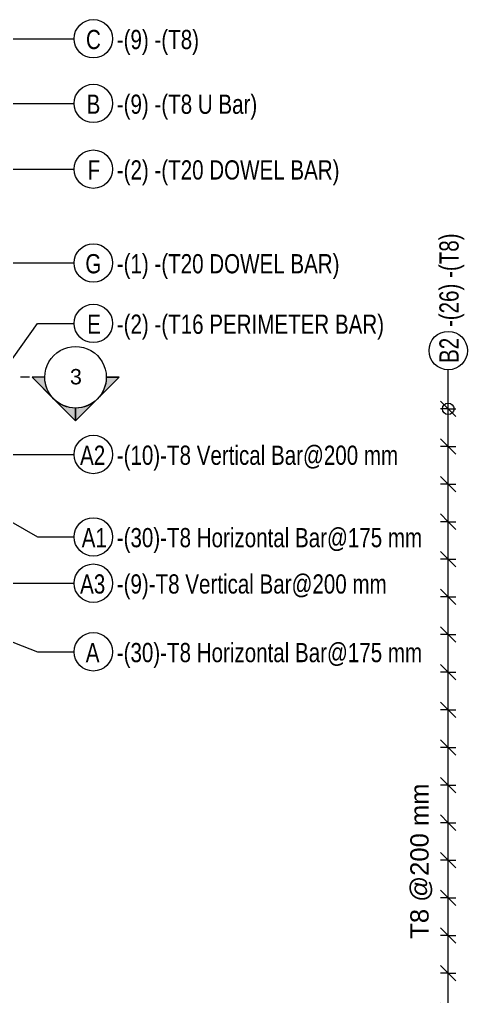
# Model space of a CAD drawing. Header units: millimetres. Extents: x 840 to 20197, y -2485 to 18696.
# Drawn here: x 4339 to 6670, y 542 to 5626 of the extents above; entities that cross this region are included whole.
import ezdxf

# ---------------------------------------------------------------- set-up
doc = ezdxf.new("R2010")
doc.units = ezdxf.units.MM
for name, color, linetype, lineweight in [('A-ANNO-DIMS', 211, 'Continuous', 9), ('A-ANNO-DIMS-40', 211, 'Continuous', 9), ('G-ANNO-SYMB', 111, 'Continuous', 9), ('S-RBAR-IDEN', 171, 'Continuous', 9)]:
    doc.layers.add(name, color=color, linetype=linetype, lineweight=lineweight)
doc.styles.add('Arial', font='arial.ttf', dxfattribs={"height": 95.24999999999991})
doc.styles.add('Arial_1', font='arial.ttf', dxfattribs={"height": 79.99999999999991})
doc.styles.add('Nirmala UI Semilight', font='NirmalaS.ttf', dxfattribs={"width": 0.8, "height": 99.99999999999993})
doc.dimstyles.new('Arrow_Filled_-_2_5_NI_UI', dxfattribs={"dimscale": 304.8, "dimtxt": 104.7363945578231, "dimasz": 0.2624671916010498, "dimexe": 0.1312335958005249, "dimexo": 0.0625, "dimgap": 0.1312335958005249, "dimtad": 1, "dimdec": 4, "dimzin": 0, "dimdsep": 46, "dimtxsty": 'Nirmala UI Semilight', "dimblk1": 'OBLIQUE', "dimblk2": 'OBLIQUE', "dimsah": 1, "dimcen": 0.09, "dimazin": 0, "dimtfac": 1, "dimtdec": 4, "dimtix": 1, "dimtmove": 0, "dimatfit": 3, "dimfxl": 0.1312335958005249, "dimfxlon": 1, "dimtvp": 1, "dimtolj": 1, "dimtzin": 0, "dimarcsym": 2})

# ---------------------------------------------------------------- blocks, each defined once
blk = doc.blocks.new('M_Rebar Tag_rfa MARK - ARROW-794226-Elevation Front Copy 1')
at = {"layer": 'S-RBAR-IDEN'}
blk.add_circle((4722.476342548553, 4359.001244878372), 100, dxfattribs=at)
blk = doc.blocks.new('DIMBLOCK10-Elevation Front Copy 1')
at = {"layer": 'A-ANNO-DIMS-40'}
for p, q in [((6569.440502818487, 662.9999999997665), (6529.440502818487, 702.9999999997664)), ((6569.440502818487, 662.9999999997665), (6529.440502818487, 662.9999999997665)), ((6569.440502818487, 467.1999999997774), (6569.440502818487, 662.9999999997665)), ((6569.440502818487, 662.9999999997665), (6609.440502818486, 622.9999999997665)), ((6569.440502818487, 662.9999999997665), (6609.440502818486, 662.9999999997665)), ((6569.440502818487, 467.1999999997774), (6529.440502818487, 507.1999999997774)), ((6569.440502818487, 467.1999999997777), (6529.440502818487, 467.1999999997777)), ((6569.440502818487, 467.1999999997774), (6609.440502818486, 427.1999999997773)), ((6569.440502818487, 467.1999999997777), (6609.440502818486, 467.1999999997777))]:
    blk.add_line(p, q, dxfattribs=at)
blk = doc.blocks.new('_Oblique')
at = {"color": 0, "linetype": 'ByBlock', "lineweight": -2}
blk.add_line((-0.5, -0.5), (0.5, 0.5), dxfattribs=at)
blk = doc.blocks.new('DIMBLOCK11-Elevation Front Copy 1')
at = {"layer": 'A-ANNO-DIMS-40'}
for p, q in [((6569.440502818487, 858.799999999755), (6529.440502818487, 898.799999999755)), ((6569.440502818487, 858.799999999755), (6529.440502818487, 858.799999999755)), ((6569.440502818487, 662.9999999997665), (6569.440502818487, 858.799999999755)), ((6569.440502818487, 858.799999999755), (6609.440502818486, 818.799999999755)), ((6569.440502818487, 858.799999999755), (6609.440502818486, 858.799999999755)), ((6569.440502818487, 662.9999999997665), (6529.440502818487, 702.9999999997664)), ((6569.440502818487, 662.9999999997665), (6529.440502818487, 662.9999999997665)), ((6569.440502818487, 662.9999999997665), (6609.440502818486, 622.9999999997665)), ((6569.440502818487, 662.9999999997665), (6609.440502818486, 662.9999999997665))]:
    blk.add_line(p, q, dxfattribs=at)
blk = doc.blocks.new('DIMBLOCK12-Elevation Front Copy 1')
at = {"layer": 'A-ANNO-DIMS-40'}
for p, q in [((6569.440502818487, 1054.599999999744), (6529.440502818487, 1094.599999999744)), ((6569.440502818487, 1054.599999999743), (6529.440502818487, 1054.599999999743)), ((6569.440502818487, 858.799999999755), (6569.440502818487, 1054.599999999744)), ((6569.440502818487, 1054.599999999744), (6609.440502818486, 1014.599999999744)), ((6569.440502818487, 1054.599999999743), (6609.440502818486, 1054.599999999743)), ((6569.440502818487, 858.799999999755), (6529.440502818487, 898.799999999755)), ((6569.440502818487, 858.799999999755), (6529.440502818487, 858.799999999755)), ((6569.440502818487, 858.799999999755), (6609.440502818486, 818.799999999755)), ((6569.440502818487, 858.799999999755), (6609.440502818486, 858.799999999755))]:
    blk.add_line(p, q, dxfattribs=at)
blk = doc.blocks.new('DIMBLOCK13-Elevation Front Copy 1')
at = {"layer": 'A-ANNO-DIMS-40'}
for p, q in [((6569.440502818487, 1250.399999999732), (6529.440502818487, 1290.399999999732)), ((6569.440502818487, 1250.399999999732), (6529.440502818487, 1250.399999999732)), ((6569.440502818487, 1054.599999999744), (6569.440502818487, 1250.399999999732)), ((6569.440502818487, 1250.399999999732), (6609.440502818486, 1210.399999999732)), ((6569.440502818487, 1250.399999999732), (6609.440502818486, 1250.399999999732)), ((6569.440502818487, 1054.599999999744), (6529.440502818487, 1094.599999999744)), ((6569.440502818487, 1054.599999999743), (6529.440502818487, 1054.599999999743)), ((6569.440502818487, 1054.599999999744), (6609.440502818486, 1014.599999999744)), ((6569.440502818487, 1054.599999999743), (6609.440502818486, 1054.599999999743))]:
    blk.add_line(p, q, dxfattribs=at)
blk = doc.blocks.new('DIMBLOCK14-Elevation Front Copy 1')
at = {"layer": 'A-ANNO-DIMS-40'}
for p, q in [((6569.440502818487, 1446.199999999721), (6529.440502818487, 1486.199999999721)), ((6569.440502818487, 1446.199999999721), (6529.440502818487, 1446.199999999721)), ((6569.440502818487, 1250.399999999732), (6569.440502818487, 1446.199999999721)), ((6569.440502818487, 1446.199999999721), (6609.440502818486, 1406.199999999721)), ((6569.440502818487, 1446.199999999721), (6609.440502818486, 1446.199999999721)), ((6569.440502818487, 1250.399999999732), (6529.440502818487, 1290.399999999732)), ((6569.440502818487, 1250.399999999732), (6529.440502818487, 1250.399999999732)), ((6569.440502818487, 1250.399999999732), (6609.440502818486, 1210.399999999732)), ((6569.440502818487, 1250.399999999732), (6609.440502818486, 1250.399999999732))]:
    blk.add_line(p, q, dxfattribs=at)
blk = doc.blocks.new('DIMBLOCK15-Elevation Front Copy 1')
at = {"layer": 'A-ANNO-DIMS-40'}
for p, q in [((6569.440502818487, 1641.999999999709), (6529.440502818487, 1681.999999999709)), ((6569.440502818487, 1641.999999999709), (6529.440502818487, 1641.999999999709)), ((6569.440502818487, 1446.199999999721), (6569.440502818487, 1641.999999999709)), ((6569.440502818487, 1641.999999999709), (6609.440502818486, 1601.999999999709)), ((6569.440502818487, 1641.999999999709), (6609.440502818486, 1641.999999999709)), ((6569.440502818487, 1446.199999999721), (6529.440502818487, 1486.199999999721)), ((6569.440502818487, 1446.199999999721), (6529.440502818487, 1446.199999999721)), ((6569.440502818487, 1446.199999999721), (6609.440502818486, 1406.199999999721)), ((6569.440502818487, 1446.199999999721), (6609.440502818486, 1446.199999999721))]:
    blk.add_line(p, q, dxfattribs=at)
blk = doc.blocks.new('DIMBLOCK16-Elevation Front Copy 1')
at = {"layer": 'A-ANNO-DIMS-40'}
for p, q in [((6569.440502818487, 1837.799999999698), (6529.440502818487, 1877.799999999698)), ((6569.440502818487, 1837.799999999698), (6529.440502818487, 1837.799999999698)), ((6569.440502818487, 1641.999999999709), (6569.440502818487, 1837.799999999698)), ((6569.440502818487, 1837.799999999698), (6609.440502818486, 1797.799999999698)), ((6569.440502818487, 1837.799999999698), (6609.440502818486, 1837.799999999698)), ((6569.440502818487, 1641.999999999709), (6529.440502818487, 1681.999999999709)), ((6569.440502818487, 1641.999999999709), (6529.440502818487, 1641.999999999709)), ((6569.440502818487, 1641.999999999709), (6609.440502818486, 1601.999999999709)), ((6569.440502818487, 1641.999999999709), (6609.440502818486, 1641.999999999709))]:
    blk.add_line(p, q, dxfattribs=at)
blk = doc.blocks.new('DIMBLOCK17-Elevation Front Copy 1')
at = {"layer": 'A-ANNO-DIMS-40'}
for p, q in [((6569.440502818487, 2033.599999999686), (6529.440502818487, 2073.599999999686)), ((6569.440502818487, 2033.599999999686), (6529.440502818487, 2033.599999999686)), ((6569.440502818487, 1837.799999999698), (6569.440502818487, 2033.599999999686)), ((6569.440502818487, 2033.599999999686), (6609.440502818486, 1993.599999999686)), ((6569.440502818487, 2033.599999999686), (6609.440502818486, 2033.599999999686)), ((6569.440502818487, 1837.799999999698), (6529.440502818487, 1877.799999999698)), ((6569.440502818487, 1837.799999999698), (6529.440502818487, 1837.799999999698)), ((6569.440502818487, 1837.799999999698), (6609.440502818486, 1797.799999999698)), ((6569.440502818487, 1837.799999999698), (6609.440502818486, 1837.799999999698))]:
    blk.add_line(p, q, dxfattribs=at)
blk = doc.blocks.new('DIMBLOCK18-Elevation Front Copy 1')
at = {"layer": 'A-ANNO-DIMS-40'}
for p, q in [((6569.440502818487, 2229.399999999675), (6529.440502818487, 2269.399999999675)), ((6569.440502818487, 2229.399999999674), (6529.440502818487, 2229.399999999674)), ((6569.440502818487, 2033.599999999686), (6569.440502818487, 2229.399999999675)), ((6569.440502818487, 2229.399999999675), (6609.440502818486, 2189.399999999675)), ((6569.440502818487, 2229.399999999674), (6609.440502818486, 2229.399999999674)), ((6569.440502818487, 2033.599999999686), (6529.440502818487, 2073.599999999686)), ((6569.440502818487, 2033.599999999686), (6529.440502818487, 2033.599999999686)), ((6569.440502818487, 2033.599999999686), (6609.440502818486, 1993.599999999686)), ((6569.440502818487, 2033.599999999686), (6609.440502818486, 2033.599999999686))]:
    blk.add_line(p, q, dxfattribs=at)
blk = doc.blocks.new('DIMBLOCK19-Elevation Front Copy 1')
at = {"layer": 'A-ANNO-DIMS-40'}
for p, q in [((6569.440502818487, 2425.199999999663), (6529.440502818487, 2465.199999999663)), ((6569.440502818487, 2425.199999999663), (6529.440502818487, 2425.199999999663)), ((6569.440502818487, 2229.399999999675), (6569.440502818487, 2425.199999999663)), ((6569.440502818487, 2425.199999999663), (6609.440502818486, 2385.199999999663)), ((6569.440502818487, 2425.199999999663), (6609.440502818486, 2425.199999999663)), ((6569.440502818487, 2229.399999999675), (6529.440502818487, 2269.399999999675)), ((6569.440502818487, 2229.399999999674), (6529.440502818487, 2229.399999999674)), ((6569.440502818487, 2229.399999999675), (6609.440502818486, 2189.399999999675)), ((6569.440502818487, 2229.399999999674), (6609.440502818486, 2229.399999999674))]:
    blk.add_line(p, q, dxfattribs=at)
blk = doc.blocks.new('DIMBLOCK20-Elevation Front Copy 1')
at = {"layer": 'A-ANNO-DIMS-40'}
for p, q in [((6569.440502818487, 2620.999999999652), (6529.440502818487, 2660.999999999652)), ((6569.440502818487, 2620.999999999652), (6529.440502818487, 2620.999999999652)), ((6569.440502818487, 2425.199999999663), (6569.440502818487, 2620.999999999652)), ((6569.440502818487, 2620.999999999652), (6609.440502818486, 2580.999999999652)), ((6569.440502818487, 2620.999999999652), (6609.440502818486, 2620.999999999652)), ((6569.440502818487, 2425.199999999663), (6529.440502818487, 2465.199999999663)), ((6569.440502818487, 2425.199999999663), (6529.440502818487, 2425.199999999663)), ((6569.440502818487, 2425.199999999663), (6609.440502818486, 2385.199999999663)), ((6569.440502818487, 2425.199999999663), (6609.440502818486, 2425.199999999663))]:
    blk.add_line(p, q, dxfattribs=at)
blk = doc.blocks.new('DIMBLOCK21-Elevation Front Copy 1')
at = {"layer": 'A-ANNO-DIMS-40'}
for p, q in [((6569.440502818487, 2816.79999999964), (6529.440502818487, 2856.79999999964)), ((6569.440502818487, 2816.79999999964), (6529.440502818487, 2816.79999999964)), ((6569.440502818487, 2620.999999999652), (6569.440502818487, 2816.79999999964)), ((6569.440502818487, 2816.79999999964), (6609.440502818486, 2776.79999999964)), ((6569.440502818487, 2816.79999999964), (6609.440502818486, 2816.79999999964)), ((6569.440502818487, 2620.999999999652), (6529.440502818487, 2660.999999999652)), ((6569.440502818487, 2620.999999999652), (6529.440502818487, 2620.999999999652)), ((6569.440502818487, 2620.999999999652), (6609.440502818486, 2580.999999999652)), ((6569.440502818487, 2620.999999999652), (6609.440502818486, 2620.999999999652))]:
    blk.add_line(p, q, dxfattribs=at)
blk = doc.blocks.new('DIMBLOCK22-Elevation Front Copy 1')
at = {"layer": 'A-ANNO-DIMS-40'}
for p, q in [((6569.440502818487, 3012.599999999629), (6529.440502818487, 3052.599999999629)), ((6569.440502818487, 3012.599999999629), (6529.440502818487, 3012.599999999629)), ((6569.440502818487, 2816.79999999964), (6569.440502818487, 3012.599999999629)), ((6569.440502818487, 3012.599999999629), (6609.440502818486, 2972.599999999629)), ((6569.440502818487, 3012.599999999629), (6609.440502818486, 3012.599999999629)), ((6569.440502818487, 2816.79999999964), (6529.440502818487, 2856.79999999964)), ((6569.440502818487, 2816.79999999964), (6529.440502818487, 2816.79999999964)), ((6569.440502818487, 2816.79999999964), (6609.440502818486, 2776.79999999964)), ((6569.440502818487, 2816.79999999964), (6609.440502818486, 2816.79999999964))]:
    blk.add_line(p, q, dxfattribs=at)
blk = doc.blocks.new('DIMBLOCK23-Elevation Front Copy 1')
at = {"layer": 'A-ANNO-DIMS-40'}
for p, q in [((6569.440502818487, 3208.399999999617), (6529.440502818487, 3248.399999999617)), ((6569.440502818487, 3208.399999999617), (6529.440502818487, 3208.399999999617)), ((6569.440502818487, 3012.599999999629), (6569.440502818487, 3208.399999999617)), ((6569.440502818487, 3208.399999999617), (6609.440502818486, 3168.399999999617)), ((6569.440502818487, 3208.399999999617), (6609.440502818486, 3208.399999999617)), ((6569.440502818487, 3012.599999999629), (6529.440502818487, 3052.599999999629)), ((6569.440502818487, 3012.599999999629), (6529.440502818487, 3012.599999999629)), ((6569.440502818487, 3012.599999999629), (6609.440502818486, 2972.599999999629)), ((6569.440502818487, 3012.599999999629), (6609.440502818486, 3012.599999999629))]:
    blk.add_line(p, q, dxfattribs=at)
blk = doc.blocks.new('DIMBLOCK24-Elevation Front Copy 1')
at = {"layer": 'A-ANNO-DIMS-40'}
for p, q in [((6569.440502818487, 3404.199999999606), (6529.440502818487, 3444.199999999606)), ((6569.440502818487, 3404.199999999606), (6529.440502818487, 3404.199999999606)), ((6569.440502818487, 3208.399999999617), (6569.440502818487, 3404.199999999606)), ((6569.440502818487, 3404.199999999606), (6609.440502818486, 3364.199999999606)), ((6569.440502818487, 3404.199999999606), (6609.440502818486, 3404.199999999606)), ((6569.440502818487, 3208.399999999617), (6529.440502818487, 3248.399999999617)), ((6569.440502818487, 3208.399999999617), (6529.440502818487, 3208.399999999617)), ((6569.440502818487, 3208.399999999617), (6609.440502818486, 3168.399999999617)), ((6569.440502818487, 3208.399999999617), (6609.440502818486, 3208.399999999617))]:
    blk.add_line(p, q, dxfattribs=at)
blk = doc.blocks.new('DIMBLOCK25-Elevation Front Copy 1')
at = {"layer": 'A-ANNO-DIMS-40'}
for p, q in [((6569.440502818487, 3599.999999999594), (6529.440502818487, 3639.999999999594)), ((6569.440502818487, 3599.999999999594), (6529.440502818487, 3599.999999999594)), ((6569.440502818487, 3404.199999999606), (6569.440502818487, 3599.999999999594)), ((6569.440502818487, 3599.999999999594), (6609.440502818486, 3559.999999999594)), ((6569.440502818487, 3599.999999999594), (6609.440502818486, 3599.999999999594)), ((6569.440502818487, 3404.199999999606), (6529.440502818487, 3444.199999999606)), ((6569.440502818487, 3404.199999999606), (6529.440502818487, 3404.199999999606)), ((6569.440502818487, 3404.199999999606), (6609.440502818486, 3364.199999999606)), ((6569.440502818487, 3404.199999999606), (6609.440502818486, 3404.199999999606))]:
    blk.add_line(p, q, dxfattribs=at)
blk = doc.blocks.new('DIMBLOCK26-Elevation Front Copy 1')
at = {"layer": 'A-ANNO-DIMS-40'}
for p, q in [((6569.440502818487, 3599.999999999594), (6529.440502818487, 3639.999999999594)), ((6569.440502818487, 3599.999999999594), (6529.440502818487, 3599.999999999594)), ((6569.440502818487, -1295.000000000119), (6569.440502818487, 3599.999999999594)), ((6569.440502818487, 3404.199999999606), (6569.440502818487, 3599.999999999594)), ((6569.440502818487, 3599.999999999594), (6609.440502818486, 3559.999999999594)), ((6569.440502818487, 3599.999999999594), (6609.440502818486, 3599.999999999594)), ((6569.440502818487, 3404.199999999606), (6529.440502818487, 3444.199999999606)), ((6569.440502818487, 3404.199999999606), (6529.440502818487, 3404.199999999606)), ((6569.440502818487, 3208.399999999617), (6569.440502818487, 3404.199999999606)), ((6569.440502818487, 3404.199999999606), (6609.440502818486, 3364.199999999606)), ((6569.440502818487, 3404.199999999606), (6609.440502818486, 3404.199999999606)), ((6569.440502818487, 3208.399999999617), (6529.440502818487, 3248.399999999617)), ((6569.440502818487, 3208.399999999617), (6529.440502818487, 3208.399999999617)), ((6569.440502818487, 3012.599999999629), (6569.440502818487, 3208.399999999617)), ((6569.440502818487, 3208.399999999617), (6609.440502818486, 3168.399999999617)), ((6569.440502818487, 3208.399999999617), (6609.440502818486, 3208.399999999617)), ((6569.440502818487, 3012.599999999629), (6529.440502818487, 3052.599999999629)), ((6569.440502818487, 3012.599999999629), (6529.440502818487, 3012.599999999629)), ((6569.440502818487, 2816.79999999964), (6569.440502818487, 3012.599999999629)), ((6569.440502818487, 3012.599999999629), (6609.440502818486, 2972.599999999629)), ((6569.440502818487, 3012.599999999629), (6609.440502818486, 3012.599999999629)), ((6569.440502818487, 2816.79999999964), (6529.440502818487, 2856.79999999964)), ((6569.440502818487, 2816.79999999964), (6529.440502818487, 2816.79999999964)), ((6569.440502818487, 2620.999999999652), (6569.440502818487, 2816.79999999964)), ((6569.440502818487, 2816.79999999964), (6609.440502818486, 2776.79999999964)), ((6569.440502818487, 2816.79999999964), (6609.440502818486, 2816.79999999964)), ((6569.440502818487, 2620.999999999652), (6529.440502818487, 2660.999999999652)), ((6569.440502818487, 2620.999999999652), (6529.440502818487, 2620.999999999652)), ((6569.440502818487, 2425.199999999663), (6569.440502818487, 2620.999999999652)), ((6569.440502818487, 2620.999999999652), (6609.440502818486, 2580.999999999652)), ((6569.440502818487, 2620.999999999652), (6609.440502818486, 2620.999999999652)), ((6569.440502818487, 2425.199999999663), (6529.440502818487, 2465.199999999663)), ((6569.440502818487, 2425.199999999663), (6529.440502818487, 2425.199999999663)), ((6569.440502818487, 2229.399999999675), (6569.440502818487, 2425.199999999663)), ((6569.440502818487, 2425.199999999663), (6609.440502818486, 2385.199999999663)), ((6569.440502818487, 2425.199999999663), (6609.440502818486, 2425.199999999663)), ((6569.440502818487, 2229.399999999675), (6529.440502818487, 2269.399999999675)), ((6569.440502818487, 2229.399999999674), (6529.440502818487, 2229.399999999674)), ((6569.440502818487, 2033.599999999686), (6569.440502818487, 2229.399999999675)), ((6569.440502818487, 2229.399999999675), (6609.440502818486, 2189.399999999675)), ((6569.440502818487, 2229.399999999674), (6609.440502818486, 2229.399999999674)), ((6569.440502818487, 2033.599999999686), (6529.440502818487, 2073.599999999686)), ((6569.440502818487, 2033.599999999686), (6529.440502818487, 2033.599999999686)), ((6569.440502818487, 1837.799999999698), (6569.440502818487, 2033.599999999686)), ((6569.440502818487, 2033.599999999686), (6609.440502818486, 1993.599999999686)), ((6569.440502818487, 2033.599999999686), (6609.440502818486, 2033.599999999686)), ((6569.440502818487, 1837.799999999698), (6529.440502818487, 1877.799999999698)), ((6569.440502818487, 1837.799999999698), (6529.440502818487, 1837.799999999698)), ((6569.440502818487, 1641.999999999709), (6569.440502818487, 1837.799999999698)), ((6569.440502818487, 1837.799999999698), (6609.440502818486, 1797.799999999698)), ((6569.440502818487, 1837.799999999698), (6609.440502818486, 1837.799999999698)), ((6569.440502818487, 1641.999999999709), (6529.440502818487, 1681.999999999709)), ((6569.440502818487, 1641.999999999709), (6529.440502818487, 1641.999999999709)), ((6569.440502818487, 1446.199999999721), (6569.440502818487, 1641.999999999709)), ((6569.440502818487, 1641.999999999709), (6609.440502818486, 1601.999999999709)), ((6569.440502818487, 1641.999999999709), (6609.440502818486, 1641.999999999709)), ((6569.440502818487, 1446.199999999721), (6529.440502818487, 1486.199999999721)), ((6569.440502818487, 1446.199999999721), (6529.440502818487, 1446.199999999721)), ((6569.440502818487, 1250.399999999732), (6569.440502818487, 1446.199999999721)), ((6569.440502818487, 1446.199999999721), (6609.440502818486, 1406.199999999721)), ((6569.440502818487, 1446.199999999721), (6609.440502818486, 1446.199999999721)), ((6569.440502818487, 1250.399999999732), (6529.440502818487, 1290.399999999732)), ((6569.440502818487, 1250.399999999732), (6529.440502818487, 1250.399999999732)), ((6569.440502818487, 1054.599999999744), (6569.440502818487, 1250.399999999732)), ((6569.440502818487, 1250.399999999732), (6609.440502818486, 1210.399999999732)), ((6569.440502818487, 1250.399999999732), (6609.440502818486, 1250.399999999732)), ((6569.440502818487, 1054.599999999744), (6529.440502818487, 1094.599999999744)), ((6569.440502818487, 1054.599999999743), (6529.440502818487, 1054.599999999743)), ((6569.440502818487, 858.799999999755), (6569.440502818487, 1054.599999999744)), ((6569.440502818487, 1054.599999999744), (6609.440502818486, 1014.599999999744)), ((6569.440502818487, 1054.599999999743), (6609.440502818486, 1054.599999999743)), ((6569.440502818487, 858.799999999755), (6529.440502818487, 898.799999999755)), ((6569.440502818487, 858.799999999755), (6529.440502818487, 858.799999999755)), ((6569.440502818487, 662.9999999997665), (6569.440502818487, 858.799999999755)), ((6569.440502818487, 858.799999999755), (6609.440502818486, 818.799999999755)), ((6569.440502818487, 858.799999999755), (6609.440502818486, 858.799999999755)), ((6569.440502818487, 662.9999999997665), (6529.440502818487, 702.9999999997664)), ((6569.440502818487, 662.9999999997665), (6529.440502818487, 662.9999999997665)), ((6569.440502818487, 467.1999999997774), (6569.440502818487, 662.9999999997665)), ((6569.440502818487, 662.9999999997665), (6609.440502818486, 622.9999999997665)), ((6569.440502818487, 662.9999999997665), (6609.440502818486, 662.9999999997665)), ((6569.440502818487, 467.1999999997774), (6529.440502818487, 507.1999999997774)), ((6569.440502818487, 467.1999999997777), (6529.440502818487, 467.1999999997777)), ((6569.440502818487, 271.3999999997894), (6569.440502818487, 467.1999999997774)), ((6569.440502818487, 467.1999999997774), (6609.440502818486, 427.1999999997773)), ((6569.440502818487, 467.1999999997777), (6609.440502818486, 467.1999999997777)), ((6569.440502818487, 271.3999999997894), (6529.440502818487, 311.3999999997894)), ((6569.440502818487, 271.3999999997894), (6529.440502818487, 271.3999999997894)), ((6569.440502818487, 75.59999999980089), (6569.440502818487, 271.3999999997894)), ((6569.440502818487, 271.3999999997894), (6609.440502818486, 231.3999999997894)), ((6569.440502818487, 271.3999999997894), (6609.440502818486, 271.3999999997894)), ((6569.440502818487, 75.59999999980089), (6529.440502818487, 115.5999999998009)), ((6569.440502818487, 75.59999999980089), (6529.440502818487, 75.59999999980089)), ((6569.440502818487, -120.2000000001876), (6569.440502818487, 75.59999999980089)), ((6569.440502818487, 75.59999999980089), (6609.440502818486, 35.59999999980087)), ((6569.440502818487, 75.59999999980089), (6609.440502818486, 75.59999999980089)), ((6569.440502818487, -120.2000000001876), (6529.440502818487, -80.20000000018761)), ((6569.440502818487, -120.2000000001878), (6529.440502818487, -120.2000000001878)), ((6569.440502818487, -316.0000000001762), (6569.440502818487, -120.2000000001876)), ((6569.440502818487, -120.2000000001876), (6609.440502818486, -160.2000000001876)), ((6569.440502818487, -120.2000000001878), (6609.440502818486, -120.2000000001878)), ((6569.440502818487, -316.0000000001762), (6529.440502818487, -276.0000000001761)), ((6569.440502818487, -316.0000000001763), (6529.440502818487, -316.0000000001763)), ((6569.440502818487, -511.8000000001646), (6569.440502818487, -316.0000000001762)), ((6569.440502818487, -316.0000000001762), (6609.440502818486, -356.0000000001762)), ((6569.440502818487, -316.0000000001763), (6609.440502818486, -316.0000000001763)), ((6569.440502818487, -511.8000000001646), (6529.440502818487, -471.8000000001646)), ((6569.440502818487, -511.8000000001646), (6529.440502818487, -511.8000000001646)), ((6569.440502818487, -707.6000000001537), (6569.440502818487, -511.8000000001646)), ((6569.440502818487, -511.8000000001646), (6609.440502818486, -551.8000000001647)), ((6569.440502818487, -511.8000000001646), (6609.440502818486, -511.8000000001646)), ((6569.440502818487, -707.6000000001537), (6529.440502818487, -667.6000000001537)), ((6569.440502818487, -707.6000000001534), (6529.440502818487, -707.6000000001534)), ((6569.440502818487, -903.400000000142), (6569.440502818487, -707.6000000001537)), ((6569.440502818487, -707.6000000001537), (6609.440502818486, -747.6000000001537)), ((6569.440502818487, -707.6000000001534), (6609.440502818486, -707.6000000001534)), ((6569.440502818487, -903.400000000142), (6529.440502818487, -863.400000000142)), ((6569.440502818487, -903.400000000142), (6529.440502818487, -903.400000000142)), ((6569.440502818487, -1099.200000000131), (6569.440502818487, -903.400000000142)), ((6569.440502818487, -903.400000000142), (6609.440502818486, -943.400000000142)), ((6569.440502818487, -903.400000000142), (6609.440502818486, -903.400000000142)), ((6569.440502818487, -1099.200000000131), (6529.440502818487, -1059.200000000131)), ((6569.440502818487, -1099.200000000131), (6529.440502818487, -1099.200000000131)), ((6569.440502818487, -1295.000000000119), (6569.440502818487, -1099.200000000131)), ((6569.440502818487, -1099.200000000131), (6609.440502818486, -1139.200000000131)), ((6569.440502818487, -1099.200000000131), (6609.440502818486, -1099.200000000131)), ((6569.440502818487, -1295.000000000119), (6529.440502818487, -1255.000000000119)), ((6569.440502818487, -1295.000000000119), (6529.440502818487, -1295.000000000119)), ((6569.440502818487, -1295.000000000119), (6609.440502818486, -1335.000000000119)), ((6569.440502818487, -1295.000000000119), (6609.440502818486, -1295.000000000119))]:
    blk.add_line(p, q, dxfattribs=at)
blk = doc.blocks.new('_None')
blk = doc.blocks.new('M_Rebar Tag_rfa Dimension - ARROW-793927-Elevation Front Copy 1')
at = {"layer": 'S-RBAR-IDEN'}
blk.add_circle((4722.476342548553, 3362.350435520023), 100.0000000000005, dxfattribs=at)
blk = doc.blocks.new('M_Rebar Tag_rfa MARK - DOT 1_5-794230-Elevation Front Copy 1')
at = {"layer": 'S-RBAR-IDEN'}
blk.add_circle((4722.476342548553, 5189.164686370261), 100, dxfattribs=at)
blk = doc.blocks.new('Detail View - M_Section Head - Filled SHOP DWG-1002450-Elevation Front Copy 1')
at = {"layer": 'G-ANNO-SYMB'}
h = blk.add_hatch(color=256, dxfattribs=at)
edge = h.paths.add_edge_path()
edge.add_line((3478.703100847913, 5036.555536681551), (3365.566015858065, 4923.418451691707))
edge.add_arc((3478.703100847911, 4810.281366701857), 160.0000000000002, 89.9999999999996, 134.9999999999994, ccw=False)
edge.add_line((3478.703100847913, 4970.281366701857), (3478.703100847913, 5036.555536681551))
h = blk.add_hatch(color=256, dxfattribs=at)
edge = h.paths.add_edge_path()
edge.add_line((3252.428930868218, 4810.281366701862), (3318.703100847911, 4810.28136670186))
edge.add_arc((3478.703100847912, 4810.281366701857), 160.000000000001, 134.9999999999999, 179.9999999999994, ccw=False)
edge.add_line((3365.566015858064, 4923.418451691706), (3252.428930868218, 4810.281366701862))
h = blk.add_hatch(color=256, dxfattribs=at)
edge = h.paths.add_edge_path()
edge.add_line((3252.428930868218, 4810.281366701857), (3365.566015858063, 4697.144281712011))
edge.add_arc((3478.703100847912, 4810.281366701859), 160.000000000001, 180.0000000000003, 224.9999999999996, ccw=False)
edge.add_line((3318.703100847911, 4810.281366701857), (3252.428930868218, 4810.281366701857))
h = blk.add_hatch(color=256, dxfattribs=at)
edge = h.paths.add_edge_path()
edge.add_line((3478.70310084791, 4584.007196722166), (3478.70310084791, 4650.281366701859))
edge.add_arc((3478.703100847911, 4810.281366701858), 159.9999999999997, 224.9999999999997, 269.99999999999966, ccw=False)
edge.add_line((3365.566015858063, 4697.144281712011), (3478.703100847909, 4584.007196722166))
for p, q in [((3252.428930868216, 4810.281366701859), (3478.703100847913, 5036.55553668155)), ((3365.566015858065, 4923.418451691707), (3478.703100847913, 5036.555536681551)), ((3478.703100847913, 4970.281366701859), (3478.703100847913, 5036.55553668155)), ((3478.703100847913, 5036.555536681551), (3478.703100847913, 4970.281366701857)), ((3252.428930868218, 4810.281366701862), (3365.566015858064, 4923.418451691706)), ((3252.428930868216, 4810.281366701859), (3478.70310084791, 4584.007196722165)), ((3318.703100847911, 4810.28136670186), (3252.428930868218, 4810.281366701862)), ((3252.428930868218, 4810.281366701857), (3318.703100847911, 4810.281366701857)), ((3365.566015858063, 4697.144281712011), (3252.428930868218, 4810.281366701857)), ((3478.703100847909, 4584.007196722166), (3365.566015858063, 4697.144281712011)), ((3478.703100847911, 4650.281366701859), (3478.70310084791, 4584.007196722165)), ((3478.70310084791, 4650.281366701859), (3478.70310084791, 4584.007196722166))]:
    blk.add_line(p, q, dxfattribs=at)
for centre, radius, start, end in [((3478.703100847911, 4810.281366701859), 160.0000000000002, 90.00000000000007, 269.9999999999996), ((3478.703100847911, 4810.281366701857), 160.0000000000002, 89.99999999999926, 134.9999999999991), ((3478.703100847911, 4810.281366701859), 159.9999999999998, 269.9999999999994, 89.99999999999977), ((3478.703100847912, 4810.281366701857), 160.000000000001, 134.9999999999996, 179.999999999999), ((3478.703100847912, 4810.281366701859), 160.000000000001, 179.9999999999999, 224.9999999999992), ((3478.703100847911, 4810.281366701858), 159.9999999999997, 224.9999999999993, 269.9999999999993)]:
    blk.add_arc(centre, radius, start, end, dxfattribs=at)

msp = doc.modelspace()

# ---------------------------------------------------------------- linework, layer by layer
at = {"layer": 'G-ANNO-SYMB'}
msp.add_line((4390.262670602359, 3764.095999999569), (4343.503986060707, 3764.095999999569), dxfattribs=at)
at = {"layer": 'S-RBAR-IDEN'}
for p, q in [((4203.530035583824, 5525.820334326248), (4622.476342548552, 5525.820334326248)), ((4205.057100847905, 5189.164686370262), (4622.476342548553, 5189.164686370261)), ((4068.090676624913, 4847.10733436798), (4622.476342548553, 4847.107334367978)), ((4168.807100847906, 4359.001244878369), (4622.476342548553, 4359.001244878372)), ((4121.111469722681, 3608.64428321023), (4432.527056217177, 4044.227424576781)), ((4432.527056217177, 4044.227424576781), (4622.476342548553, 4044.227424576779)), ((6569.566370354202, 3599.894283210224), (6569.566370354202, 3803.139649055329)), ((4096.779323070129, 3362.350435520023), (4622.476342548554, 3362.350435520023)), ((4125.987423390581, 3109.770417877754), (4432.527056218421, 2933.44050197086)), ((4432.527056218421, 2933.44050197086), (4622.476342548601, 2933.440501970858)), ((4010.576487911272, 2692.376598591376), (4622.476342548553, 2692.376598591376)), ((4129.023700859554, 2452.623380757543), (4432.527056219286, 2335.385640249232)), ((4432.527056219286, 2335.385640249232), (4622.476342548553, 2335.385640249237))]:
    msp.add_line(p, q, dxfattribs=at)
msp.add_circle((6569.566370354202, 3599.894283210224), 30, dxfattribs=at)

# ---------------------------------------------------------------- block references
at = {"layer": 'G-ANNO-SYMB', "extrusion": (0, 0, -1), "rotation": 90.00000000000038}
msp.add_blockref('Detail View - M_Section Head - Filled SHOP DWG-1002450-Elevation Front Copy 1', (180.0186960995275, 285.3928991516859), dxfattribs=at)
at = {"layer": 'S-RBAR-IDEN'}
for name, p in [('M_Rebar Tag_rfa MARK - DOT 1_5-794230-Elevation Front Copy 1', (0, 336.6556479559861)), ('M_Rebar Tag_rfa MARK - DOT 1_5-794230-Elevation Front Copy 1', (0, 0)), ('M_Rebar Tag_rfa MARK - ARROW-794226-Elevation Front Copy 1', (0, 488.1060894896045)), ('M_Rebar Tag_rfa MARK - ARROW-794226-Elevation Front Copy 1', (0, 0)), ('M_Rebar Tag_rfa MARK - ARROW-794226-Elevation Front Copy 1', (0, -314.7738203015952)), ('M_Rebar Tag_rfa Dimension - ARROW-793927-Elevation Front Copy 1', (0, 0)), ('M_Rebar Tag_rfa Dimension - ARROW-793927-Elevation Front Copy 1', (0, -428.9099335491662)), ('M_Rebar Tag_rfa Dimension - ARROW-793927-Elevation Front Copy 1', (0, -669.9738369286474)), ('M_Rebar Tag_rfa Dimension - ARROW-793927-Elevation Front Copy 1', (0, -1026.964795270788))]:
    msp.add_blockref(name, p, dxfattribs=at)
at = {"layer": 'S-RBAR-IDEN', "rotation": 89.99999999999991}
msp.add_blockref('M_Rebar Tag_rfa MARK - DOT 1_5-794230-Elevation Front Copy 1', (11758.73105672446, -819.3366934932335), dxfattribs=at)

# ---------------------------------------------------------------- texts
at = {"layer": 'G-ANNO-SYMB', "insert": (4600.909493669006, 3807.163079407557), "char_height": 79.99999999999991, "width": 76.96199999999993, "attachment_point": 1, "style": 'Arial_1'}
msp.add_mtext('3', dxfattribs=at)
at = {"layer": 'S-RBAR-IDEN', "char_height": 99.99999999999993, "attachment_point": 1, "style": 'Nirmala UI Semilight'}
for s, insert, width in [('C', (4684.427174709416, 5571.902234655031), 84.65819999999994), ('-(9) -(T8)', (4844.687688662174, 5571.902234655031), 513.0799999999996), ('-(9) -(T8 U Bar)', (4844.687688662175, 5235.246586699043), 872.2359999999993), ('B', (4687.627174709418, 5235.246586699043), 76.96199999999993), ('F', (4692.907174709417, 4893.189234696762), 64.13499999999995), ('-(2) -(T20 DOWEL BAR)', (4844.687688662174, 4893.189234696762), 1357.096599999999), ('G', (4681.227174709418, 4405.083145207155), 92.35439999999991), ('-(1) -(T20 DOWEL BAR)', (4844.687688662175, 4405.083145207155), 1336.573399999999), ('E', (4690.827174709418, 4090.309324905562), 69.26579999999994), ('-(2) -(T16 PERIMETER BAR)', (4844.687688662175, 4090.309324905562), 1546.936199999999), ('A2', (4653.707174709419, 3408.432335848806), 159.0547999999999), ('-(10)-T8 Vertical Bar@200 mm', (4844.687688662176, 3408.432335848806), 1764.995199999999), ('A1', (4662.187174709465, 2979.522402299641), 138.5315999999999), ('-(30)-T8 Horizontal Bar@175 mm', (4844.687688662222, 2979.522402299641), 1934.311599999998), ('A3', (4653.707174709418, 2738.45849892016), 159.0547999999999), ('-(9)-T8 Vertical Bar@200 mm', (4844.687688662175, 2738.45849892016), 1713.687199999998), ('A', (4683.307174709417, 2381.467540578019), 87.22359999999992), ('-(30)-T8 Horizontal Bar@175 mm', (4844.687688662174, 2381.467540578019), 1934.311599999998)]:
    msp.add_mtext(s, dxfattribs=dict(at, insert=insert, width=width))
at = {"layer": 'S-RBAR-IDEN', "char_height": 99.99999999999993, "attachment_point": 1, "rotation": 90, "style": 'Nirmala UI Semilight'}
for s, insert, width in [('-(26) -(T8)', (6523.48447002542, 4025.350995168951), 584.9111999999994), ('B2', (6523.48447002542, 3838.690481216194), 148.7931999999999)]:
    msp.add_mtext(s, dxfattribs=dict(at, insert=insert, width=width))

# ---------------------------------------------------------------- dimensions: what is measured, and where the dimension line sits
at = {"layer": 'A-ANNO-DIMS'}
for base, p1, p2, text, override, picture, middle in [((6569.440502818491, 3599.999999999596), (6529.440502818487, -1295.000000000119), (6529.440502818487, 3599.999999999594), '4895', {"dimpost": '<>', "dimblk1": 'None', "dimblk2": 'None', "dimsah": 1, "dimfxl": 4894.999999999714}, 'DIMBLOCK26-Elevation Front Copy 1', (6477.731995033266, 1152.499999999736)), ((6569.440502818491, 3599.999999999596), (6529.440502818487, 3404.199999999606), (6529.440502818487, 3599.999999999594), ' ', {"dimpost": '<>', "dimfxl": 195.7999999999884}, 'DIMBLOCK25-Elevation Front Copy 1', (6569.44050281849, 3502.099999999599)), ((6569.440502818491, 3404.199999999608), (6529.440502818487, 3208.399999999617), (6529.440502818487, 3404.199999999606), ' ', {"dimpost": '<>', "dimfxl": 195.7999999999888}, 'DIMBLOCK24-Elevation Front Copy 1', (6569.44050281849, 3306.29999999961)), ((6569.440502818491, 3208.399999999619), (6529.440502818487, 3012.599999999629), (6529.440502818487, 3208.399999999617), ' ', {"dimpost": '<>', "dimfxl": 195.7999999999879}, 'DIMBLOCK23-Elevation Front Copy 1', (6569.44050281849, 3110.499999999622)), ((6569.440502818491, 3012.59999999963), (6529.440502818487, 2816.79999999964), (6529.440502818487, 3012.599999999629), ' ', {"dimpost": '<>', "dimfxl": 195.7999999999893}, 'DIMBLOCK22-Elevation Front Copy 1', (6569.44050281849, 2914.699999999633)), ((6569.440502818491, 2816.799999999641), (6529.440502818487, 2620.999999999652), (6529.440502818487, 2816.79999999964), ' ', {"dimpost": '<>', "dimfxl": 195.7999999999879}, 'DIMBLOCK21-Elevation Front Copy 1', (6569.44050281849, 2718.899999999644)), ((6569.440502818491, 2620.999999999653), (6529.440502818487, 2425.199999999663), (6529.440502818487, 2620.999999999652), ' ', {"dimpost": '<>', "dimfxl": 195.7999999999888}, 'DIMBLOCK20-Elevation Front Copy 1', (6569.44050281849, 2523.099999999656)), ((6569.440502818491, 2425.199999999664), (6529.440502818487, 2229.399999999674), (6529.440502818487, 2425.199999999663), ' ', {"dimpost": '<>', "dimfxl": 195.7999999999888}, 'DIMBLOCK19-Elevation Front Copy 1', (6569.44050281849, 2327.299999999668)), ((6569.440502818491, 2229.399999999675), (6529.440502818487, 2033.599999999686), (6529.440502818487, 2229.399999999674), ' ', {"dimpost": '<>', "dimfxl": 195.7999999999881}, 'DIMBLOCK18-Elevation Front Copy 1', (6569.44050281849, 2131.499999999679)), ((6569.440502818491, 2033.599999999687), (6529.440502818487, 1837.799999999698), (6529.440502818487, 2033.599999999686), ' ', {"dimpost": '<>', "dimfxl": 195.7999999999886}, 'DIMBLOCK17-Elevation Front Copy 1', (6569.440502818489, 1935.699999999691)), ((6569.440502818491, 1837.799999999699), (6529.440502818487, 1641.999999999709), (6529.440502818487, 1837.799999999698), ' ', {"dimpost": '<>', "dimfxl": 195.799999999989}, 'DIMBLOCK16-Elevation Front Copy 1', (6569.440502818489, 1739.899999999702)), ((6569.440502818491, 1641.99999999971), (6529.440502818487, 1446.199999999721), (6529.440502818487, 1641.999999999709), ' ', {"dimpost": '<>', "dimfxl": 195.7999999999879}, 'DIMBLOCK15-Elevation Front Copy 1', (6569.440502818489, 1544.099999999713)), ((6569.440502818491, 1446.199999999721), (6529.440502818487, 1250.399999999732), (6529.440502818487, 1446.199999999721), ' ', {"dimpost": '<>', "dimfxl": 195.7999999999886}, 'DIMBLOCK14-Elevation Front Copy 1', (6569.440502818489, 1348.299999999725)), ((6569.440502818491, 1250.399999999733), (6529.440502818487, 1054.599999999743), (6529.440502818487, 1250.399999999732), ' ', {"dimpost": '<>', "dimfxl": 195.7999999999888}, 'DIMBLOCK13-Elevation Front Copy 1', (6569.440502818489, 1152.499999999736)), ((6569.440502818491, 1054.599999999744), (6529.440502818487, 858.799999999755), (6529.440502818487, 1054.599999999743), ' ', {"dimpost": '<>', "dimfxl": 195.7999999999885}, 'DIMBLOCK12-Elevation Front Copy 1', (6569.440502818489, 956.6999999997475)), ((6569.440502818491, 858.7999999997554), (6529.440502818487, 662.9999999997665), (6529.440502818487, 858.799999999755), ' ', {"dimpost": '<>', "dimfxl": 195.7999999999885}, 'DIMBLOCK11-Elevation Front Copy 1', (6569.440502818489, 760.899999999759)), ((6569.440502818491, 662.9999999997667), (6529.440502818487, 467.1999999997777), (6529.440502818487, 662.9999999997665), ' ', {"dimpost": '<>', "dimfxl": 195.7999999999888}, 'DIMBLOCK10-Elevation Front Copy 1', (6569.440502818489, 565.0999999997703))]:
    dim = msp.add_linear_dim(base=base, p1=p1, p2=p2, angle=89.99999999999991, text=text, dimstyle='Arrow_Filled_-_2_5_NI_UI', override=override, dxfattribs=at)
    dim.commit()
    dim.dimension.update_dxf_attribs({"geometry": picture, "text_midpoint": middle})

# ---------------------------------------------------------------- next in the draw order: texts
at = {"layer": 'S-RBAR-IDEN', "insert": (6372.115754908704, 842.1476753518662), "char_height": 95.24999999999991, "width": 990.8857499999991, "attachment_point": 1, "rotation": 90, "style": 'Arial', "bg_fill": 3, "box_fill_scale": 0, "bg_fill_color": 256, "bg_fill_true_color": 3254780160, "bg_fill_transparency": 256}
msp.add_mtext('T8 @200 mm', dxfattribs=at)

doc.saveas('drawing.dxf')
